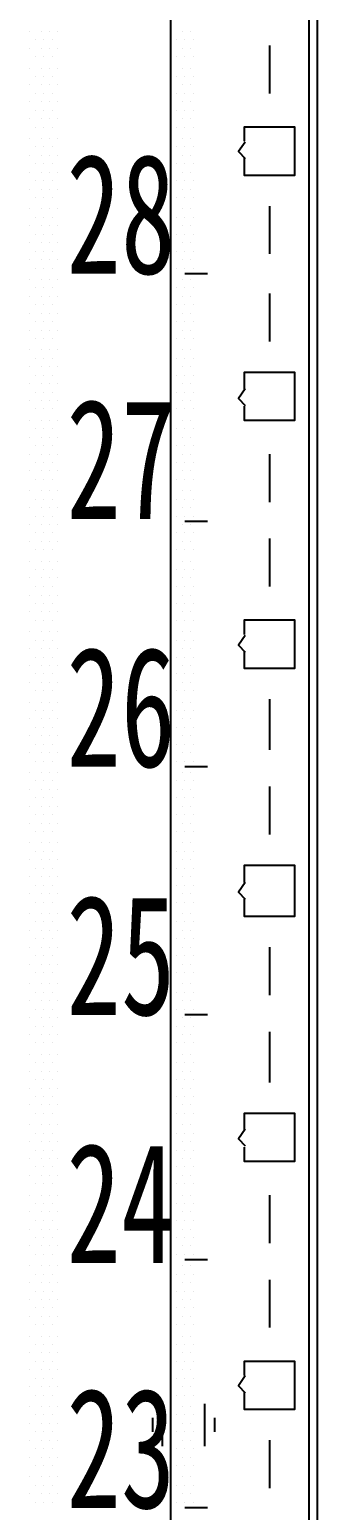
# Model space of a CAD drawing. Header units: metres. Extents: x 17 to 1264, y 17 to 859.
# Drawn here: x 380.9 to 395.6, y 374.1 to 449.8 of the extents above; entities that cross this region are included whole.
import ezdxf

# ---------------------------------------------------------------- set-up
doc = ezdxf.new("R2010")
doc.units = ezdxf.units.M
for name, color, linetype in [('LINES', 7, 'Continuous'), ('POLYLINES', 4, 'Continuous'), ('TEXTS', 3, 'Continuous')]:
    doc.layers.add(name, color=color, linetype=linetype)

msp = doc.modelspace()

# ---------------------------------------------------------------- linework, layer by layer
at = {"layer": 'LINES'}
for p, q in [((395.56, 96.77), (395.56, 692.06)), ((380.87, 449.71), (380.87, 449.71)), ((381.45, 449.71), (381.45, 449.71)), ((381.88, 449.71), (381.88, 449.71)), ((382.31, 449.71), (382.31, 449.71)), ((388.07, 449.71), (388.07, 449.71)), ((388.65, 449.71), (388.65, 449.71)), ((389.08, 449.71), (389.08, 449.71)), ((380.87, 448.85), (380.87, 448.85)), ((381.16, 449.28), (381.16, 449.28)), ((381.45, 448.85), (381.45, 448.85)), ((381.59, 449.28), (381.59, 449.28)), ((381.88, 448.85), (381.88, 448.85)), ((382.03, 449.28), (382.03, 449.28)), ((382.31, 448.85), (382.31, 448.85)), ((388.07, 448.85), (388.07, 448.85)), ((388.36, 449.28), (388.36, 449.28)), ((388.65, 448.85), (388.65, 448.85)), ((388.79, 449.28), (388.79, 449.28)), ((389.08, 448.85), (389.08, 448.85)), ((389.23, 449.28), (389.23, 449.28)), ((393.11, 448.99), (393.11, 446.54)), ((381.16, 448.42), (381.16, 448.42)), ((381.59, 448.42), (381.59, 448.42)), ((382.03, 448.42), (382.03, 448.42)), ((388.36, 448.42), (388.36, 448.42)), ((388.79, 448.42), (388.79, 448.42)), ((389.23, 448.42), (389.23, 448.42)), ((380.87, 447.84), (380.87, 447.84)), ((381.16, 447.41), (381.16, 447.41)), ((381.45, 447.84), (381.45, 447.84)), ((381.59, 447.41), (381.59, 447.41)), ((381.88, 447.84), (381.88, 447.84)), ((382.03, 447.41), (382.03, 447.41)), ((382.31, 447.84), (382.31, 447.84)), ((388.07, 447.84), (388.07, 447.84)), ((388.36, 447.41), (388.36, 447.41)), ((388.65, 447.84), (388.65, 447.84)), ((388.79, 447.41), (388.79, 447.41)), ((389.08, 447.84), (389.08, 447.84)), ((389.23, 447.41), (389.23, 447.41)), ((380.87, 446.98), (380.87, 446.98)), ((381.16, 446.54), (381.16, 446.54)), ((381.45, 446.98), (381.45, 446.98)), ((381.59, 446.54), (381.59, 446.54)), ((381.88, 446.98), (381.88, 446.98)), ((382.03, 446.54), (382.03, 446.54)), ((382.31, 446.98), (382.31, 446.98)), ((388.07, 446.98), (388.07, 446.98)), ((388.36, 446.54), (388.36, 446.54)), ((388.65, 446.98), (388.65, 446.98)), ((388.79, 446.54), (388.79, 446.54)), ((389.08, 446.98), (389.08, 446.98)), ((389.23, 446.54), (389.23, 446.54)), ((380.87, 446.11), (380.87, 446.11)), ((381.45, 446.11), (381.45, 446.11)), ((381.88, 446.11), (381.88, 446.11)), ((382.31, 446.11), (382.31, 446.11)), ((388.07, 446.11), (388.07, 446.11)), ((388.65, 446.11), (388.65, 446.11)), ((389.08, 446.11), (389.08, 446.11)), ((380.87, 445.25), (380.87, 445.25)), ((381.16, 445.68), (381.16, 445.68)), ((381.45, 445.25), (381.45, 445.25)), ((381.59, 445.68), (381.59, 445.68)), ((381.88, 445.25), (381.88, 445.25)), ((382.03, 445.68), (382.03, 445.68)), ((382.31, 445.25), (382.31, 445.25)), ((388.07, 445.25), (388.07, 445.25)), ((388.36, 445.68), (388.36, 445.68)), ((388.65, 445.25), (388.65, 445.25)), ((388.79, 445.68), (388.79, 445.68)), ((389.08, 445.25), (389.08, 445.25)), ((389.23, 445.68), (389.23, 445.68)), ((380.87, 444.24), (380.87, 444.24)), ((381.16, 444.82), (381.16, 444.82)), ((381.45, 444.24), (381.45, 444.24)), ((381.59, 444.82), (381.59, 444.82)), ((381.88, 444.24), (381.88, 444.24)), ((382.03, 444.82), (382.03, 444.82)), ((382.31, 444.24), (382.31, 444.24)), ((388.07, 444.24), (388.07, 444.24)), ((388.36, 444.82), (388.36, 444.82)), ((388.65, 444.24), (388.65, 444.24)), ((388.79, 444.82), (388.79, 444.82)), ((389.08, 444.24), (389.08, 444.24)), ((389.23, 444.82), (389.23, 444.82)), ((381.16, 443.81), (381.16, 443.81)), ((381.59, 443.81), (381.59, 443.81)), ((382.03, 443.81), (382.03, 443.81)), ((388.36, 443.81), (388.36, 443.81)), ((388.79, 443.81), (388.79, 443.81)), ((389.23, 443.81), (389.23, 443.81)), ((380.87, 443.38), (380.87, 443.38)), ((381.16, 442.94), (381.16, 442.94)), ((381.45, 443.38), (381.45, 443.38)), ((381.59, 442.94), (381.59, 442.94)), ((381.88, 443.38), (381.88, 443.38)), ((382.03, 442.94), (382.03, 442.94)), ((382.31, 443.38), (382.31, 443.38)), ((388.07, 443.38), (388.07, 443.38)), ((388.36, 442.94), (388.36, 442.94)), ((388.65, 443.38), (388.65, 443.38)), ((388.79, 442.94), (388.79, 442.94)), ((389.08, 443.38), (389.08, 443.38)), ((389.23, 442.94), (389.23, 442.94)), ((380.87, 442.51), (380.87, 442.51)), ((381.16, 442.08), (381.16, 442.08)), ((381.45, 442.51), (381.45, 442.51)), ((381.59, 442.08), (381.59, 442.08)), ((381.88, 442.51), (381.88, 442.51)), ((382.03, 442.08), (382.03, 442.08)), ((382.31, 442.51), (382.31, 442.51)), ((388.07, 442.51), (388.07, 442.51)), ((388.36, 442.08), (388.36, 442.08)), ((388.65, 442.51), (388.65, 442.51)), ((388.79, 442.08), (388.79, 442.08)), ((389.08, 442.51), (389.08, 442.51)), ((389.23, 442.08), (389.23, 442.08)), ((380.87, 441.65), (380.87, 441.65)), ((381.16, 441.22), (381.16, 441.22)), ((381.45, 441.65), (381.45, 441.65)), ((381.59, 441.22), (381.59, 441.22)), ((381.88, 441.65), (381.88, 441.65)), ((382.03, 441.22), (382.03, 441.22)), ((382.31, 441.65), (382.31, 441.65)), ((388.07, 441.65), (388.07, 441.65)), ((388.36, 441.22), (388.36, 441.22)), ((388.65, 441.65), (388.65, 441.65)), ((388.79, 441.22), (388.79, 441.22)), ((389.08, 441.65), (389.08, 441.65)), ((389.23, 441.22), (389.23, 441.22)), ((380.87, 440.64), (380.87, 440.64)), ((381.45, 440.64), (381.45, 440.64)), ((381.88, 440.64), (381.88, 440.64)), ((382.31, 440.64), (382.31, 440.64)), ((388.07, 440.64), (388.07, 440.64)), ((388.65, 440.64), (388.65, 440.64)), ((389.08, 440.64), (389.08, 440.64)), ((393.11, 440.78), (393.11, 438.34)), ((380.87, 439.78), (380.87, 439.78)), ((381.16, 440.21), (381.16, 440.21)), ((381.45, 439.78), (381.45, 439.78)), ((381.59, 440.21), (381.59, 440.21)), ((381.88, 439.78), (381.88, 439.78)), ((382.03, 440.21), (382.03, 440.21)), ((382.31, 439.78), (382.31, 439.78)), ((388.07, 439.78), (388.07, 439.78)), ((388.36, 440.21), (388.36, 440.21)), ((388.65, 439.78), (388.65, 439.78)), ((388.79, 440.21), (388.79, 440.21)), ((389.08, 439.78), (389.08, 439.78)), ((389.23, 440.21), (389.23, 440.21)), ((381.16, 439.34), (381.16, 439.34)), ((381.59, 439.34), (381.59, 439.34)), ((382.03, 439.34), (382.03, 439.34)), ((388.36, 439.34), (388.36, 439.34)), ((388.79, 439.34), (388.79, 439.34)), ((389.23, 439.34), (389.23, 439.34)), ((380.87, 438.91), (380.87, 438.91)), ((381.16, 438.48), (381.16, 438.48)), ((381.45, 438.91), (381.45, 438.91)), ((381.59, 438.48), (381.59, 438.48)), ((381.88, 438.91), (381.88, 438.91)), ((382.03, 438.48), (382.03, 438.48)), ((382.31, 438.91), (382.31, 438.91)), ((388.07, 438.91), (388.07, 438.91)), ((388.36, 438.48), (388.36, 438.48)), ((388.65, 438.91), (388.65, 438.91)), ((388.79, 438.48), (388.79, 438.48)), ((389.08, 438.91), (389.08, 438.91)), ((389.23, 438.48), (389.23, 438.48)), ((380.87, 438.05), (380.87, 438.05)), ((381.16, 437.62), (381.16, 437.62)), ((381.45, 438.05), (381.45, 438.05)), ((381.59, 437.62), (381.59, 437.62)), ((381.88, 438.05), (381.88, 438.05)), ((382.03, 437.62), (382.03, 437.62)), ((382.31, 438.05), (382.31, 438.05)), ((388.07, 438.05), (388.07, 438.05)), ((388.36, 437.62), (388.36, 437.62)), ((388.65, 438.05), (388.65, 438.05)), ((388.79, 437.62), (388.79, 437.62)), ((389.08, 438.05), (389.08, 438.05)), ((389.23, 437.62), (389.23, 437.62)), ((380.87, 437.04), (380.87, 437.04)), ((381.45, 437.04), (381.45, 437.04)), ((381.88, 437.04), (381.88, 437.04)), ((382.31, 437.04), (382.31, 437.04)), ((388.07, 437.04), (388.07, 437.04)), ((388.65, 437.04), (388.65, 437.04)), ((389.95, 437.33), (388.79, 437.33)), ((389.08, 437.04), (389.08, 437.04)), ((380.87, 436.18), (380.87, 436.18)), ((381.16, 436.61), (381.16, 436.61)), ((381.45, 436.18), (381.45, 436.18)), ((381.59, 436.61), (381.59, 436.61)), ((381.88, 436.18), (381.88, 436.18)), ((382.03, 436.61), (382.03, 436.61)), ((382.31, 436.18), (382.31, 436.18)), ((388.07, 436.18), (388.07, 436.18)), ((388.36, 436.61), (388.36, 436.61)), ((388.65, 436.18), (388.65, 436.18)), ((388.79, 436.61), (388.79, 436.61)), ((389.08, 436.18), (389.08, 436.18)), ((389.23, 436.61), (389.23, 436.61)), ((393.11, 436.32), (393.11, 433.87)), ((380.87, 435.31), (380.87, 435.31)), ((381.16, 435.74), (381.16, 435.74)), ((381.45, 435.31), (381.45, 435.31)), ((381.59, 435.74), (381.59, 435.74)), ((381.88, 435.31), (381.88, 435.31)), ((382.03, 435.74), (382.03, 435.74)), ((382.31, 435.31), (382.31, 435.31)), ((388.07, 435.31), (388.07, 435.31)), ((388.36, 435.74), (388.36, 435.74)), ((388.65, 435.31), (388.65, 435.31)), ((388.79, 435.74), (388.79, 435.74)), ((389.08, 435.31), (389.08, 435.31)), ((389.23, 435.74), (389.23, 435.74)), ((380.87, 434.45), (380.87, 434.45)), ((381.16, 434.88), (381.16, 434.88)), ((381.45, 434.45), (381.45, 434.45)), ((381.59, 434.88), (381.59, 434.88)), ((381.88, 434.45), (381.88, 434.45)), ((382.03, 434.88), (382.03, 434.88)), ((382.31, 434.45), (382.31, 434.45)), ((388.07, 434.45), (388.07, 434.45)), ((388.36, 434.88), (388.36, 434.88)), ((388.65, 434.45), (388.65, 434.45)), ((388.79, 434.88), (388.79, 434.88)), ((389.08, 434.45), (389.08, 434.45)), ((389.23, 434.88), (389.23, 434.88)), ((381.16, 434.02), (381.16, 434.02)), ((381.59, 434.02), (381.59, 434.02)), ((382.03, 434.02), (382.03, 434.02)), ((388.36, 434.02), (388.36, 434.02)), ((388.79, 434.02), (388.79, 434.02)), ((389.23, 434.02), (389.23, 434.02)), ((380.87, 433.44), (380.87, 433.44)), ((381.16, 433.01), (381.16, 433.01)), ((381.45, 433.44), (381.45, 433.44)), ((381.59, 433.01), (381.59, 433.01)), ((381.88, 433.44), (381.88, 433.44)), ((382.03, 433.01), (382.03, 433.01)), ((382.31, 433.44), (382.31, 433.44)), ((388.07, 433.44), (388.07, 433.44)), ((388.36, 433.01), (388.36, 433.01)), ((388.65, 433.44), (388.65, 433.44)), ((388.79, 433.01), (388.79, 433.01)), ((389.08, 433.44), (389.08, 433.44)), ((389.23, 433.01), (389.23, 433.01)), ((380.87, 432.58), (380.87, 432.58)), ((381.16, 432.14), (381.16, 432.14)), ((381.45, 432.58), (381.45, 432.58)), ((381.59, 432.14), (381.59, 432.14)), ((381.88, 432.58), (381.88, 432.58)), ((382.03, 432.14), (382.03, 432.14)), ((382.31, 432.58), (382.31, 432.58)), ((388.07, 432.58), (388.07, 432.58)), ((388.36, 432.14), (388.36, 432.14)), ((388.65, 432.58), (388.65, 432.58)), ((388.79, 432.14), (388.79, 432.14)), ((389.08, 432.58), (389.08, 432.58)), ((389.23, 432.14), (389.23, 432.14)), ((380.87, 431.71), (380.87, 431.71)), ((381.45, 431.71), (381.45, 431.71)), ((381.88, 431.71), (381.88, 431.71)), ((382.31, 431.71), (382.31, 431.71)), ((388.07, 431.71), (388.07, 431.71)), ((388.65, 431.71), (388.65, 431.71)), ((389.08, 431.71), (389.08, 431.71)), ((380.87, 430.85), (380.87, 430.85)), ((381.16, 431.28), (381.16, 431.28)), ((381.45, 430.85), (381.45, 430.85)), ((381.59, 431.28), (381.59, 431.28)), ((381.88, 430.85), (381.88, 430.85)), ((382.03, 431.28), (382.03, 431.28)), ((382.31, 430.85), (382.31, 430.85)), ((388.07, 430.85), (388.07, 430.85)), ((388.36, 431.28), (388.36, 431.28)), ((388.65, 430.85), (388.65, 430.85)), ((388.79, 431.28), (388.79, 431.28)), ((389.08, 430.85), (389.08, 430.85)), ((389.23, 431.28), (389.23, 431.28)), ((380.87, 429.84), (380.87, 429.84)), ((381.16, 430.42), (381.16, 430.42)), ((381.45, 429.84), (381.45, 429.84)), ((381.59, 430.42), (381.59, 430.42)), ((381.88, 429.84), (381.88, 429.84)), ((382.03, 430.42), (382.03, 430.42)), ((382.31, 429.84), (382.31, 429.84)), ((388.07, 429.84), (388.07, 429.84)), ((388.36, 430.42), (388.36, 430.42)), ((388.65, 429.84), (388.65, 429.84)), ((388.79, 430.42), (388.79, 430.42)), ((389.08, 429.84), (389.08, 429.84)), ((389.23, 430.42), (389.23, 430.42)), ((381.16, 429.41), (381.16, 429.41)), ((381.59, 429.41), (381.59, 429.41)), ((382.03, 429.41), (382.03, 429.41)), ((388.36, 429.41), (388.36, 429.41)), ((388.79, 429.41), (388.79, 429.41)), ((389.23, 429.41), (389.23, 429.41)), ((380.87, 428.98), (380.87, 428.98)), ((381.16, 428.54), (381.16, 428.54)), ((381.45, 428.98), (381.45, 428.98)), ((381.59, 428.54), (381.59, 428.54)), ((381.88, 428.98), (381.88, 428.98)), ((382.03, 428.54), (382.03, 428.54)), ((382.31, 428.98), (382.31, 428.98)), ((388.07, 428.98), (388.07, 428.98)), ((388.36, 428.54), (388.36, 428.54)), ((388.65, 428.98), (388.65, 428.98)), ((388.79, 428.54), (388.79, 428.54)), ((389.08, 428.98), (389.08, 428.98)), ((389.23, 428.54), (389.23, 428.54)), ((380.87, 428.11), (380.87, 428.11)), ((381.16, 427.68), (381.16, 427.68)), ((381.45, 428.11), (381.45, 428.11)), ((381.59, 427.68), (381.59, 427.68)), ((381.88, 428.11), (381.88, 428.11)), ((382.03, 427.68), (382.03, 427.68)), ((382.31, 428.11), (382.31, 428.11)), ((388.07, 428.11), (388.07, 428.11)), ((388.36, 427.68), (388.36, 427.68)), ((388.65, 428.11), (388.65, 428.11)), ((388.79, 427.68), (388.79, 427.68)), ((389.08, 428.11), (389.08, 428.11)), ((389.23, 427.68), (389.23, 427.68)), ((393.11, 428.11), (393.11, 425.66)), ((380.87, 427.25), (380.87, 427.25)), ((381.16, 426.82), (381.16, 426.82)), ((381.45, 427.25), (381.45, 427.25)), ((381.59, 426.82), (381.59, 426.82)), ((381.88, 427.25), (381.88, 427.25)), ((382.03, 426.82), (382.03, 426.82)), ((382.31, 427.25), (382.31, 427.25)), ((388.07, 427.25), (388.07, 427.25)), ((388.36, 426.82), (388.36, 426.82)), ((388.65, 427.25), (388.65, 427.25)), ((388.79, 426.82), (388.79, 426.82)), ((389.08, 427.25), (389.08, 427.25)), ((389.23, 426.82), (389.23, 426.82)), ((380.87, 426.24), (380.87, 426.24)), ((381.45, 426.24), (381.45, 426.24)), ((381.88, 426.24), (381.88, 426.24)), ((382.31, 426.24), (382.31, 426.24)), ((388.07, 426.24), (388.07, 426.24)), ((388.65, 426.24), (388.65, 426.24)), ((389.08, 426.24), (389.08, 426.24)), ((380.87, 425.38), (380.87, 425.38)), ((381.16, 425.81), (381.16, 425.81)), ((381.45, 425.38), (381.45, 425.38)), ((381.59, 425.81), (381.59, 425.81)), ((381.88, 425.38), (381.88, 425.38)), ((382.03, 425.81), (382.03, 425.81)), ((382.31, 425.38), (382.31, 425.38)), ((388.07, 425.38), (388.07, 425.38)), ((388.36, 425.81), (388.36, 425.81)), ((388.65, 425.38), (388.65, 425.38)), ((388.79, 425.81), (388.79, 425.81)), ((389.08, 425.38), (389.08, 425.38)), ((389.23, 425.81), (389.23, 425.81)), ((381.16, 424.94), (381.16, 424.94)), ((381.59, 424.94), (381.59, 424.94)), ((382.03, 424.94), (382.03, 424.94)), ((388.36, 424.94), (388.36, 424.94)), ((388.79, 424.94), (388.79, 424.94)), ((389.95, 424.66), (388.79, 424.66)), ((389.23, 424.94), (389.23, 424.94)), ((380.87, 424.51), (380.87, 424.51)), ((381.16, 424.08), (381.16, 424.08)), ((381.45, 424.51), (381.45, 424.51)), ((381.59, 424.08), (381.59, 424.08)), ((381.88, 424.51), (381.88, 424.51)), ((382.03, 424.08), (382.03, 424.08)), ((382.31, 424.51), (382.31, 424.51)), ((388.07, 424.51), (388.07, 424.51)), ((388.36, 424.08), (388.36, 424.08)), ((388.65, 424.51), (388.65, 424.51)), ((388.79, 424.08), (388.79, 424.08)), ((389.08, 424.51), (389.08, 424.51)), ((389.23, 424.08), (389.23, 424.08)), ((393.11, 423.79), (393.11, 421.34)), ((380.87, 423.65), (380.87, 423.65)), ((381.16, 423.22), (381.16, 423.22)), ((381.45, 423.65), (381.45, 423.65)), ((381.59, 423.22), (381.59, 423.22)), ((381.88, 423.65), (381.88, 423.65)), ((382.03, 423.22), (382.03, 423.22)), ((382.31, 423.65), (382.31, 423.65)), ((388.07, 423.65), (388.07, 423.65)), ((388.36, 423.22), (388.36, 423.22)), ((388.65, 423.65), (388.65, 423.65)), ((388.79, 423.22), (388.79, 423.22)), ((389.08, 423.65), (389.08, 423.65)), ((389.23, 423.22), (389.23, 423.22)), ((380.87, 422.64), (380.87, 422.64)), ((381.45, 422.64), (381.45, 422.64)), ((381.88, 422.64), (381.88, 422.64)), ((382.31, 422.64), (382.31, 422.64)), ((388.07, 422.64), (388.07, 422.64)), ((388.65, 422.64), (388.65, 422.64)), ((389.08, 422.64), (389.08, 422.64)), ((380.87, 421.78), (380.87, 421.78)), ((381.16, 422.21), (381.16, 422.21)), ((381.45, 421.78), (381.45, 421.78)), ((381.59, 422.21), (381.59, 422.21)), ((381.88, 421.78), (381.88, 421.78)), ((382.03, 422.21), (382.03, 422.21)), ((382.31, 421.78), (382.31, 421.78)), ((388.07, 421.78), (388.07, 421.78)), ((388.36, 422.21), (388.36, 422.21)), ((388.65, 421.78), (388.65, 421.78)), ((388.79, 422.21), (388.79, 422.21)), ((389.08, 421.78), (389.08, 421.78)), ((389.23, 422.21), (389.23, 422.21)), ((380.87, 420.91), (380.87, 420.91)), ((381.16, 421.34), (381.16, 421.34)), ((381.45, 420.91), (381.45, 420.91)), ((381.59, 421.34), (381.59, 421.34)), ((381.88, 420.91), (381.88, 420.91)), ((382.03, 421.34), (382.03, 421.34)), ((382.31, 420.91), (382.31, 420.91)), ((388.07, 420.91), (388.07, 420.91)), ((388.36, 421.34), (388.36, 421.34)), ((388.65, 420.91), (388.65, 420.91)), ((388.79, 421.34), (388.79, 421.34)), ((389.08, 420.91), (389.08, 420.91)), ((389.23, 421.34), (389.23, 421.34)), ((380.87, 420.05), (380.87, 420.05)), ((381.16, 420.48), (381.16, 420.48)), ((381.45, 420.05), (381.45, 420.05)), ((381.59, 420.48), (381.59, 420.48)), ((381.88, 420.05), (381.88, 420.05)), ((382.03, 420.48), (382.03, 420.48)), ((382.31, 420.05), (382.31, 420.05)), ((388.07, 420.05), (388.07, 420.05)), ((388.36, 420.48), (388.36, 420.48)), ((388.65, 420.05), (388.65, 420.05)), ((388.79, 420.48), (388.79, 420.48)), ((389.08, 420.05), (389.08, 420.05)), ((389.23, 420.48), (389.23, 420.48)), ((381.16, 419.62), (381.16, 419.62)), ((381.59, 419.62), (381.59, 419.62)), ((382.03, 419.62), (382.03, 419.62)), ((388.36, 419.62), (388.36, 419.62)), ((388.79, 419.62), (388.79, 419.62)), ((389.23, 419.62), (389.23, 419.62)), ((380.87, 419.04), (380.87, 419.04)), ((381.16, 418.61), (381.16, 418.61)), ((381.45, 419.04), (381.45, 419.04)), ((381.59, 418.61), (381.59, 418.61)), ((381.88, 419.04), (381.88, 419.04)), ((382.03, 418.61), (382.03, 418.61)), ((382.31, 419.04), (382.31, 419.04)), ((388.07, 419.04), (388.07, 419.04)), ((388.36, 418.61), (388.36, 418.61)), ((388.65, 419.04), (388.65, 419.04)), ((388.79, 418.61), (388.79, 418.61)), ((389.08, 419.04), (389.08, 419.04)), ((389.23, 418.61), (389.23, 418.61)), ((380.87, 418.18), (380.87, 418.18)), ((381.16, 417.74), (381.16, 417.74)), ((381.45, 418.18), (381.45, 418.18)), ((381.59, 417.74), (381.59, 417.74)), ((381.88, 418.18), (381.88, 418.18)), ((382.03, 417.74), (382.03, 417.74)), ((382.31, 418.18), (382.31, 418.18)), ((388.07, 418.18), (388.07, 418.18)), ((388.36, 417.74), (388.36, 417.74)), ((388.65, 418.18), (388.65, 418.18)), ((388.79, 417.74), (388.79, 417.74)), ((389.08, 418.18), (389.08, 418.18)), ((389.23, 417.74), (389.23, 417.74)), ((380.87, 417.31), (380.87, 417.31)), ((381.45, 417.31), (381.45, 417.31)), ((381.88, 417.31), (381.88, 417.31)), ((382.31, 417.31), (382.31, 417.31)), ((388.07, 417.31), (388.07, 417.31)), ((388.65, 417.31), (388.65, 417.31)), ((389.08, 417.31), (389.08, 417.31)), ((380.87, 416.45), (380.87, 416.45)), ((381.16, 416.88), (381.16, 416.88)), ((381.45, 416.45), (381.45, 416.45)), ((381.59, 416.88), (381.59, 416.88)), ((381.88, 416.45), (381.88, 416.45)), ((382.03, 416.88), (382.03, 416.88)), ((382.31, 416.45), (382.31, 416.45)), ((388.07, 416.45), (388.07, 416.45)), ((388.36, 416.88), (388.36, 416.88)), ((388.65, 416.45), (388.65, 416.45)), ((388.79, 416.88), (388.79, 416.88)), ((389.08, 416.45), (389.08, 416.45)), ((389.23, 416.88), (389.23, 416.88)), ((381.16, 416.02), (381.16, 416.02)), ((381.59, 416.02), (381.59, 416.02)), ((382.03, 416.02), (382.03, 416.02)), ((388.36, 416.02), (388.36, 416.02)), ((388.79, 416.02), (388.79, 416.02)), ((389.23, 416.02), (389.23, 416.02)), ((393.11, 415.58), (393.11, 412.99)), ((380.87, 415.44), (380.87, 415.44)), ((381.16, 415.01), (381.16, 415.01)), ((381.45, 415.44), (381.45, 415.44)), ((381.59, 415.01), (381.59, 415.01)), ((381.88, 415.44), (381.88, 415.44)), ((382.03, 415.01), (382.03, 415.01)), ((382.31, 415.44), (382.31, 415.44)), ((388.07, 415.44), (388.07, 415.44)), ((388.36, 415.01), (388.36, 415.01)), ((388.65, 415.44), (388.65, 415.44)), ((388.79, 415.01), (388.79, 415.01)), ((389.08, 415.44), (389.08, 415.44)), ((389.23, 415.01), (389.23, 415.01)), ((380.87, 414.58), (380.87, 414.58)), ((381.16, 414.14), (381.16, 414.14)), ((381.45, 414.58), (381.45, 414.58)), ((381.59, 414.14), (381.59, 414.14)), ((381.88, 414.58), (381.88, 414.58)), ((382.03, 414.14), (382.03, 414.14)), ((382.31, 414.58), (382.31, 414.58)), ((388.07, 414.58), (388.07, 414.58)), ((388.36, 414.14), (388.36, 414.14)), ((388.65, 414.58), (388.65, 414.58)), ((388.79, 414.14), (388.79, 414.14)), ((389.08, 414.58), (389.08, 414.58)), ((389.23, 414.14), (389.23, 414.14)), ((380.87, 413.71), (380.87, 413.71)), ((381.16, 413.28), (381.16, 413.28)), ((381.45, 413.71), (381.45, 413.71)), ((381.59, 413.28), (381.59, 413.28)), ((381.88, 413.71), (381.88, 413.71)), ((382.03, 413.28), (382.03, 413.28)), ((382.31, 413.71), (382.31, 413.71)), ((388.07, 413.71), (388.07, 413.71)), ((388.36, 413.28), (388.36, 413.28)), ((388.65, 413.71), (388.65, 413.71)), ((388.79, 413.28), (388.79, 413.28)), ((389.08, 413.71), (389.08, 413.71)), ((389.23, 413.28), (389.23, 413.28)), ((380.87, 412.85), (380.87, 412.85)), ((381.45, 412.85), (381.45, 412.85)), ((381.88, 412.85), (381.88, 412.85)), ((382.31, 412.85), (382.31, 412.85)), ((388.07, 412.85), (388.07, 412.85)), ((388.65, 412.85), (388.65, 412.85)), ((389.08, 412.85), (389.08, 412.85)), ((380.87, 411.84), (380.87, 411.84)), ((381.16, 412.42), (381.16, 412.42)), ((381.45, 411.84), (381.45, 411.84)), ((381.59, 412.42), (381.59, 412.42)), ((381.88, 411.84), (381.88, 411.84)), ((382.03, 412.42), (382.03, 412.42)), ((382.31, 411.84), (382.31, 411.84)), ((388.07, 411.84), (388.07, 411.84)), ((388.36, 412.42), (388.36, 412.42)), ((388.65, 411.84), (388.65, 411.84)), ((388.79, 412.42), (388.79, 412.42)), ((389.95, 412.13), (388.79, 412.13)), ((389.08, 411.84), (389.08, 411.84)), ((389.23, 412.42), (389.23, 412.42)), ((380.87, 410.98), (380.87, 410.98)), ((381.16, 411.41), (381.16, 411.41)), ((381.45, 410.98), (381.45, 410.98)), ((381.59, 411.41), (381.59, 411.41)), ((381.88, 410.98), (381.88, 410.98)), ((382.03, 411.41), (382.03, 411.41)), ((382.31, 410.98), (382.31, 410.98)), ((388.07, 410.98), (388.07, 410.98)), ((388.36, 411.41), (388.36, 411.41)), ((388.65, 410.98), (388.65, 410.98)), ((388.79, 411.41), (388.79, 411.41)), ((389.08, 410.98), (389.08, 410.98)), ((389.23, 411.41), (389.23, 411.41)), ((393.11, 411.12), (393.11, 408.67)), ((381.16, 410.54), (381.16, 410.54)), ((381.59, 410.54), (381.59, 410.54)), ((382.03, 410.54), (382.03, 410.54)), ((388.36, 410.54), (388.36, 410.54)), ((388.79, 410.54), (388.79, 410.54)), ((389.23, 410.54), (389.23, 410.54)), ((380.87, 410.11), (380.87, 410.11)), ((381.16, 409.68), (381.16, 409.68)), ((381.45, 410.11), (381.45, 410.11)), ((381.59, 409.68), (381.59, 409.68)), ((381.88, 410.11), (381.88, 410.11)), ((382.03, 409.68), (382.03, 409.68)), ((382.31, 410.11), (382.31, 410.11)), ((388.07, 410.11), (388.07, 410.11)), ((388.36, 409.68), (388.36, 409.68)), ((388.65, 410.11), (388.65, 410.11)), ((388.79, 409.68), (388.79, 409.68)), ((389.08, 410.11), (389.08, 410.11)), ((389.23, 409.68), (389.23, 409.68)), ((380.87, 409.25), (380.87, 409.25)), ((381.16, 408.82), (381.16, 408.82)), ((381.45, 409.25), (381.45, 409.25)), ((381.59, 408.82), (381.59, 408.82)), ((381.88, 409.25), (381.88, 409.25)), ((382.03, 408.82), (382.03, 408.82)), ((382.31, 409.25), (382.31, 409.25)), ((388.07, 409.25), (388.07, 409.25)), ((388.36, 408.82), (388.36, 408.82)), ((388.65, 409.25), (388.65, 409.25)), ((388.79, 408.82), (388.79, 408.82)), ((389.08, 409.25), (389.08, 409.25)), ((389.23, 408.82), (389.23, 408.82)), ((380.87, 408.24), (380.87, 408.24)), ((381.45, 408.24), (381.45, 408.24)), ((381.88, 408.24), (381.88, 408.24)), ((382.31, 408.24), (382.31, 408.24)), ((388.07, 408.24), (388.07, 408.24)), ((388.65, 408.24), (388.65, 408.24)), ((389.08, 408.24), (389.08, 408.24)), ((380.87, 407.38), (380.87, 407.38)), ((381.16, 407.81), (381.16, 407.81)), ((381.45, 407.38), (381.45, 407.38)), ((381.59, 407.81), (381.59, 407.81)), ((381.88, 407.38), (381.88, 407.38)), ((382.03, 407.81), (382.03, 407.81)), ((382.31, 407.38), (382.31, 407.38)), ((388.07, 407.38), (388.07, 407.38)), ((388.36, 407.81), (388.36, 407.81)), ((388.65, 407.38), (388.65, 407.38)), ((388.79, 407.81), (388.79, 407.81)), ((389.08, 407.38), (389.08, 407.38)), ((389.23, 407.81), (389.23, 407.81)), ((380.87, 406.51), (380.87, 406.51)), ((381.16, 406.94), (381.16, 406.94)), ((381.45, 406.51), (381.45, 406.51)), ((381.59, 406.94), (381.59, 406.94)), ((381.88, 406.51), (381.88, 406.51)), ((382.03, 406.94), (382.03, 406.94)), ((382.31, 406.51), (382.31, 406.51)), ((388.07, 406.51), (388.07, 406.51)), ((388.36, 406.94), (388.36, 406.94)), ((388.65, 406.51), (388.65, 406.51)), ((388.79, 406.94), (388.79, 406.94)), ((389.08, 406.51), (389.08, 406.51)), ((389.23, 406.94), (389.23, 406.94)), ((380.87, 405.65), (380.87, 405.65)), ((381.16, 406.08), (381.16, 406.08)), ((381.45, 405.65), (381.45, 405.65)), ((381.59, 406.08), (381.59, 406.08)), ((381.88, 405.65), (381.88, 405.65)), ((382.03, 406.08), (382.03, 406.08)), ((382.31, 405.65), (382.31, 405.65)), ((388.07, 405.65), (388.07, 405.65)), ((388.36, 406.08), (388.36, 406.08)), ((388.65, 405.65), (388.65, 405.65)), ((388.79, 406.08), (388.79, 406.08)), ((389.08, 405.65), (389.08, 405.65)), ((389.23, 406.08), (389.23, 406.08)), ((381.16, 405.22), (381.16, 405.22)), ((381.59, 405.22), (381.59, 405.22)), ((382.03, 405.22), (382.03, 405.22)), ((388.36, 405.22), (388.36, 405.22)), ((388.79, 405.22), (388.79, 405.22)), ((389.23, 405.22), (389.23, 405.22)), ((380.87, 404.64), (380.87, 404.64)), ((381.16, 404.21), (381.16, 404.21)), ((381.45, 404.64), (381.45, 404.64)), ((381.59, 404.21), (381.59, 404.21)), ((381.88, 404.64), (381.88, 404.64)), ((382.03, 404.21), (382.03, 404.21)), ((382.31, 404.64), (382.31, 404.64)), ((388.07, 404.64), (388.07, 404.64)), ((388.36, 404.21), (388.36, 404.21)), ((388.65, 404.64), (388.65, 404.64)), ((388.79, 404.21), (388.79, 404.21)), ((389.08, 404.64), (389.08, 404.64)), ((389.23, 404.21), (389.23, 404.21)), ((380.87, 403.78), (380.87, 403.78)), ((381.45, 403.78), (381.45, 403.78)), ((381.88, 403.78), (381.88, 403.78)), ((382.31, 403.78), (382.31, 403.78)), ((388.07, 403.78), (388.07, 403.78)), ((388.65, 403.78), (388.65, 403.78)), ((389.08, 403.78), (389.08, 403.78)), ((380.87, 402.91), (380.87, 402.91)), ((381.16, 403.34), (381.16, 403.34)), ((381.45, 402.91), (381.45, 402.91)), ((381.59, 403.34), (381.59, 403.34)), ((381.88, 402.91), (381.88, 402.91)), ((382.03, 403.34), (382.03, 403.34)), ((382.31, 402.91), (382.31, 402.91)), ((388.07, 402.91), (388.07, 402.91)), ((388.36, 403.34), (388.36, 403.34)), ((388.65, 402.91), (388.65, 402.91)), ((388.79, 403.34), (388.79, 403.34)), ((389.08, 402.91), (389.08, 402.91)), ((389.23, 403.34), (389.23, 403.34)), ((393.11, 402.91), (393.11, 400.46)), ((380.87, 402.05), (380.87, 402.05)), ((381.16, 402.48), (381.16, 402.48)), ((381.45, 402.05), (381.45, 402.05)), ((381.59, 402.48), (381.59, 402.48)), ((381.88, 402.05), (381.88, 402.05)), ((382.03, 402.48), (382.03, 402.48)), ((382.31, 402.05), (382.31, 402.05)), ((388.07, 402.05), (388.07, 402.05)), ((388.36, 402.48), (388.36, 402.48)), ((388.65, 402.05), (388.65, 402.05)), ((388.79, 402.48), (388.79, 402.48)), ((389.08, 402.05), (389.08, 402.05)), ((389.23, 402.48), (389.23, 402.48)), ((381.16, 401.62), (381.16, 401.62)), ((381.59, 401.62), (381.59, 401.62)), ((382.03, 401.62), (382.03, 401.62)), ((388.36, 401.62), (388.36, 401.62)), ((388.79, 401.62), (388.79, 401.62)), ((389.23, 401.62), (389.23, 401.62)), ((380.87, 401.04), (380.87, 401.04)), ((381.16, 400.61), (381.16, 400.61)), ((381.45, 401.04), (381.45, 401.04)), ((381.59, 400.61), (381.59, 400.61)), ((381.88, 401.04), (381.88, 401.04)), ((382.03, 400.61), (382.03, 400.61)), ((382.31, 401.04), (382.31, 401.04)), ((388.07, 401.04), (388.07, 401.04)), ((388.36, 400.61), (388.36, 400.61)), ((388.65, 401.04), (388.65, 401.04)), ((388.79, 400.61), (388.79, 400.61)), ((389.08, 401.04), (389.08, 401.04)), ((389.23, 400.61), (389.23, 400.61)), ((380.87, 400.18), (380.87, 400.18)), ((381.16, 399.74), (381.16, 399.74)), ((381.45, 400.18), (381.45, 400.18)), ((381.59, 399.74), (381.59, 399.74)), ((381.88, 400.18), (381.88, 400.18)), ((382.03, 399.74), (382.03, 399.74)), ((382.31, 400.18), (382.31, 400.18)), ((388.07, 400.18), (388.07, 400.18)), ((388.36, 399.74), (388.36, 399.74)), ((388.65, 400.18), (388.65, 400.18)), ((388.79, 399.74), (388.79, 399.74)), ((389.08, 400.18), (389.08, 400.18)), ((389.23, 399.74), (389.23, 399.74)), ((380.87, 399.31), (380.87, 399.31)), ((381.16, 398.88), (381.16, 398.88)), ((381.45, 399.31), (381.45, 399.31)), ((381.59, 398.88), (381.59, 398.88)), ((381.88, 399.31), (381.88, 399.31)), ((382.03, 398.88), (382.03, 398.88)), ((382.31, 399.31), (382.31, 399.31)), ((388.07, 399.31), (388.07, 399.31)), ((388.36, 398.88), (388.36, 398.88)), ((388.65, 399.31), (388.65, 399.31)), ((389.95, 399.46), (388.79, 399.46)), ((388.79, 398.88), (388.79, 398.88)), ((389.08, 399.31), (389.08, 399.31)), ((389.23, 398.88), (389.23, 398.88)), ((380.87, 398.45), (380.87, 398.45)), ((381.45, 398.45), (381.45, 398.45)), ((381.88, 398.45), (381.88, 398.45)), ((382.31, 398.45), (382.31, 398.45)), ((388.07, 398.45), (388.07, 398.45)), ((388.65, 398.45), (388.65, 398.45)), ((389.08, 398.45), (389.08, 398.45)), ((393.11, 398.59), (393.11, 396)), ((380.87, 397.44), (380.87, 397.44)), ((381.16, 398.02), (381.16, 398.02)), ((381.45, 397.44), (381.45, 397.44)), ((381.59, 398.02), (381.59, 398.02)), ((381.88, 397.44), (381.88, 397.44)), ((382.03, 398.02), (382.03, 398.02)), ((382.31, 397.44), (382.31, 397.44)), ((388.07, 397.44), (388.07, 397.44)), ((388.36, 398.02), (388.36, 398.02)), ((388.65, 397.44), (388.65, 397.44)), ((388.79, 398.02), (388.79, 398.02)), ((389.08, 397.44), (389.08, 397.44)), ((389.23, 398.02), (389.23, 398.02)), ((380.87, 396.58), (380.87, 396.58)), ((381.16, 397.01), (381.16, 397.01)), ((381.45, 396.58), (381.45, 396.58)), ((381.59, 397.01), (381.59, 397.01)), ((381.88, 396.58), (381.88, 396.58)), ((382.03, 397.01), (382.03, 397.01)), ((382.31, 396.58), (382.31, 396.58)), ((388.07, 396.58), (388.07, 396.58)), ((388.36, 397.01), (388.36, 397.01)), ((388.65, 396.58), (388.65, 396.58)), ((388.79, 397.01), (388.79, 397.01)), ((389.08, 396.58), (389.08, 396.58)), ((389.23, 397.01), (389.23, 397.01)), ((381.16, 396.14), (381.16, 396.14)), ((381.59, 396.14), (381.59, 396.14)), ((382.03, 396.14), (382.03, 396.14)), ((388.36, 396.14), (388.36, 396.14)), ((388.79, 396.14), (388.79, 396.14)), ((389.23, 396.14), (389.23, 396.14)), ((380.87, 395.71), (380.87, 395.71)), ((381.16, 395.28), (381.16, 395.28)), ((381.45, 395.71), (381.45, 395.71)), ((381.59, 395.28), (381.59, 395.28)), ((381.88, 395.71), (381.88, 395.71)), ((382.03, 395.28), (382.03, 395.28)), ((382.31, 395.71), (382.31, 395.71)), ((388.07, 395.71), (388.07, 395.71)), ((388.36, 395.28), (388.36, 395.28)), ((388.65, 395.71), (388.65, 395.71)), ((388.79, 395.28), (388.79, 395.28)), ((389.08, 395.71), (389.08, 395.71)), ((389.23, 395.28), (389.23, 395.28)), ((380.87, 394.85), (380.87, 394.85)), ((381.16, 394.42), (381.16, 394.42)), ((381.45, 394.85), (381.45, 394.85)), ((381.59, 394.42), (381.59, 394.42)), ((381.88, 394.85), (381.88, 394.85)), ((382.03, 394.42), (382.03, 394.42)), ((382.31, 394.85), (382.31, 394.85)), ((388.07, 394.85), (388.07, 394.85)), ((388.36, 394.42), (388.36, 394.42)), ((388.65, 394.85), (388.65, 394.85)), ((388.79, 394.42), (388.79, 394.42)), ((389.08, 394.85), (389.08, 394.85)), ((389.23, 394.42), (389.23, 394.42)), ((380.87, 393.84), (380.87, 393.84)), ((381.45, 393.84), (381.45, 393.84)), ((381.88, 393.84), (381.88, 393.84)), ((382.31, 393.84), (382.31, 393.84)), ((388.07, 393.84), (388.07, 393.84)), ((388.65, 393.84), (388.65, 393.84)), ((389.08, 393.84), (389.08, 393.84)), ((380.87, 392.98), (380.87, 392.98)), ((381.16, 393.41), (381.16, 393.41)), ((381.45, 392.98), (381.45, 392.98)), ((381.59, 393.41), (381.59, 393.41)), ((381.88, 392.98), (381.88, 392.98)), ((382.03, 393.41), (382.03, 393.41)), ((382.31, 392.98), (382.31, 392.98)), ((388.07, 392.98), (388.07, 392.98)), ((388.36, 393.41), (388.36, 393.41)), ((388.65, 392.98), (388.65, 392.98)), ((388.79, 393.41), (388.79, 393.41)), ((389.08, 392.98), (389.08, 392.98)), ((389.23, 393.41), (389.23, 393.41)), ((380.87, 392.11), (380.87, 392.11)), ((381.16, 392.54), (381.16, 392.54)), ((381.45, 392.11), (381.45, 392.11)), ((381.59, 392.54), (381.59, 392.54)), ((381.88, 392.11), (381.88, 392.11)), ((382.03, 392.54), (382.03, 392.54)), ((382.31, 392.11), (382.31, 392.11)), ((388.07, 392.11), (388.07, 392.11)), ((388.36, 392.54), (388.36, 392.54)), ((388.65, 392.11), (388.65, 392.11)), ((388.79, 392.54), (388.79, 392.54)), ((389.08, 392.11), (389.08, 392.11)), ((389.23, 392.54), (389.23, 392.54)), ((380.87, 391.25), (380.87, 391.25)), ((381.16, 391.68), (381.16, 391.68)), ((381.45, 391.25), (381.45, 391.25)), ((381.59, 391.68), (381.59, 391.68)), ((381.88, 391.25), (381.88, 391.25)), ((382.03, 391.68), (382.03, 391.68)), ((382.31, 391.25), (382.31, 391.25)), ((388.07, 391.25), (388.07, 391.25)), ((388.36, 391.68), (388.36, 391.68)), ((388.65, 391.25), (388.65, 391.25)), ((388.79, 391.68), (388.79, 391.68)), ((389.08, 391.25), (389.08, 391.25)), ((389.23, 391.68), (389.23, 391.68)), ((381.16, 390.82), (381.16, 390.82)), ((381.59, 390.82), (381.59, 390.82)), ((382.03, 390.82), (382.03, 390.82)), ((388.36, 390.82), (388.36, 390.82)), ((388.79, 390.82), (388.79, 390.82)), ((389.23, 390.82), (389.23, 390.82)), ((380.87, 390.24), (380.87, 390.24)), ((381.16, 389.81), (381.16, 389.81)), ((381.45, 390.24), (381.45, 390.24)), ((381.59, 389.81), (381.59, 389.81)), ((381.88, 390.24), (381.88, 390.24)), ((382.03, 389.81), (382.03, 389.81)), ((382.31, 390.24), (382.31, 390.24)), ((388.07, 390.24), (388.07, 390.24)), ((388.36, 389.81), (388.36, 389.81)), ((388.65, 390.24), (388.65, 390.24)), ((388.79, 389.81), (388.79, 389.81)), ((389.08, 390.24), (389.08, 390.24)), ((389.23, 389.81), (389.23, 389.81)), ((393.11, 390.24), (393.11, 387.79)), ((380.87, 389.38), (380.87, 389.38)), ((381.45, 389.38), (381.45, 389.38)), ((381.88, 389.38), (381.88, 389.38)), ((382.31, 389.38), (382.31, 389.38)), ((388.07, 389.38), (388.07, 389.38)), ((388.65, 389.38), (388.65, 389.38)), ((389.08, 389.38), (389.08, 389.38)), ((380.87, 388.51), (380.87, 388.51)), ((381.16, 388.94), (381.16, 388.94)), ((381.45, 388.51), (381.45, 388.51)), ((381.59, 388.94), (381.59, 388.94)), ((381.88, 388.51), (381.88, 388.51)), ((382.03, 388.94), (382.03, 388.94)), ((382.31, 388.51), (382.31, 388.51)), ((388.07, 388.51), (388.07, 388.51)), ((388.36, 388.94), (388.36, 388.94)), ((388.65, 388.51), (388.65, 388.51)), ((388.79, 388.94), (388.79, 388.94)), ((389.08, 388.51), (389.08, 388.51)), ((389.23, 388.94), (389.23, 388.94)), ((380.87, 387.65), (380.87, 387.65)), ((381.16, 388.08), (381.16, 388.08)), ((381.45, 387.65), (381.45, 387.65)), ((381.59, 388.08), (381.59, 388.08)), ((381.88, 387.65), (381.88, 387.65)), ((382.03, 388.08), (382.03, 388.08)), ((382.31, 387.65), (382.31, 387.65)), ((388.07, 387.65), (388.07, 387.65)), ((388.36, 388.08), (388.36, 388.08)), ((388.65, 387.65), (388.65, 387.65)), ((388.79, 388.08), (388.79, 388.08)), ((389.08, 387.65), (389.08, 387.65)), ((389.23, 388.08), (389.23, 388.08)), ((381.16, 387.22), (381.16, 387.22)), ((381.59, 387.22), (381.59, 387.22)), ((382.03, 387.22), (382.03, 387.22)), ((388.36, 387.22), (388.36, 387.22)), ((388.79, 387.22), (388.79, 387.22)), ((389.95, 386.93), (388.79, 386.93)), ((389.23, 387.22), (389.23, 387.22)), ((380.87, 386.64), (380.87, 386.64)), ((381.16, 386.21), (381.16, 386.21)), ((381.45, 386.64), (381.45, 386.64)), ((381.59, 386.21), (381.59, 386.21)), ((381.88, 386.64), (381.88, 386.64)), ((382.03, 386.21), (382.03, 386.21)), ((382.31, 386.64), (382.31, 386.64)), ((388.07, 386.64), (388.07, 386.64)), ((388.36, 386.21), (388.36, 386.21)), ((388.65, 386.64), (388.65, 386.64)), ((388.79, 386.21), (388.79, 386.21)), ((389.08, 386.64), (389.08, 386.64)), ((389.23, 386.21), (389.23, 386.21)), ((380.87, 385.78), (380.87, 385.78)), ((381.16, 385.34), (381.16, 385.34)), ((381.45, 385.78), (381.45, 385.78)), ((381.59, 385.34), (381.59, 385.34)), ((381.88, 385.78), (381.88, 385.78)), ((382.03, 385.34), (382.03, 385.34)), ((382.31, 385.78), (382.31, 385.78)), ((388.07, 385.78), (388.07, 385.78)), ((388.36, 385.34), (388.36, 385.34)), ((388.65, 385.78), (388.65, 385.78)), ((388.79, 385.34), (388.79, 385.34)), ((389.08, 385.78), (389.08, 385.78)), ((389.23, 385.34), (389.23, 385.34)), ((393.11, 385.92), (393.11, 383.47)), ((380.87, 384.91), (380.87, 384.91)), ((381.16, 384.48), (381.16, 384.48)), ((381.45, 384.91), (381.45, 384.91)), ((381.59, 384.48), (381.59, 384.48)), ((381.88, 384.91), (381.88, 384.91)), ((382.03, 384.48), (382.03, 384.48)), ((382.31, 384.91), (382.31, 384.91)), ((388.07, 384.91), (388.07, 384.91)), ((388.36, 384.48), (388.36, 384.48)), ((388.65, 384.91), (388.65, 384.91)), ((388.79, 384.48), (388.79, 384.48)), ((389.08, 384.91), (389.08, 384.91)), ((389.23, 384.48), (389.23, 384.48)), ((380.87, 384.05), (380.87, 384.05)), ((381.45, 384.05), (381.45, 384.05)), ((381.88, 384.05), (381.88, 384.05)), ((382.31, 384.05), (382.31, 384.05)), ((388.07, 384.05), (388.07, 384.05)), ((388.65, 384.05), (388.65, 384.05)), ((389.08, 384.05), (389.08, 384.05)), ((380.87, 383.04), (380.87, 383.04)), ((381.16, 383.62), (381.16, 383.62)), ((381.45, 383.04), (381.45, 383.04)), ((381.59, 383.62), (381.59, 383.62)), ((381.88, 383.04), (381.88, 383.04)), ((382.03, 383.62), (382.03, 383.62)), ((382.31, 383.04), (382.31, 383.04)), ((388.07, 383.04), (388.07, 383.04)), ((388.36, 383.62), (388.36, 383.62)), ((388.65, 383.04), (388.65, 383.04)), ((388.79, 383.62), (388.79, 383.62)), ((389.08, 383.04), (389.08, 383.04)), ((389.23, 383.62), (389.23, 383.62)), ((380.87, 382.18), (380.87, 382.18)), ((381.16, 382.61), (381.16, 382.61)), ((381.45, 382.18), (381.45, 382.18)), ((381.59, 382.61), (381.59, 382.61)), ((381.88, 382.18), (381.88, 382.18)), ((382.03, 382.61), (382.03, 382.61)), ((382.31, 382.18), (382.31, 382.18)), ((388.07, 382.18), (388.07, 382.18)), ((388.36, 382.61), (388.36, 382.61)), ((388.65, 382.18), (388.65, 382.18)), ((388.79, 382.61), (388.79, 382.61)), ((389.08, 382.18), (389.08, 382.18)), ((389.23, 382.61), (389.23, 382.61)), ((381.16, 381.74), (381.16, 381.74)), ((381.59, 381.74), (381.59, 381.74)), ((382.03, 381.74), (382.03, 381.74)), ((388.36, 381.74), (388.36, 381.74)), ((388.79, 381.74), (388.79, 381.74)), ((389.23, 381.74), (389.23, 381.74)), ((380.87, 381.31), (380.87, 381.31)), ((381.16, 380.88), (381.16, 380.88)), ((381.45, 381.31), (381.45, 381.31)), ((381.59, 380.88), (381.59, 380.88)), ((381.88, 381.31), (381.88, 381.31)), ((382.03, 380.88), (382.03, 380.88)), ((382.31, 381.31), (382.31, 381.31)), ((388.07, 381.31), (388.07, 381.31)), ((388.36, 380.88), (388.36, 380.88)), ((388.65, 381.31), (388.65, 381.31)), ((388.79, 380.88), (388.79, 380.88)), ((389.08, 381.31), (389.08, 381.31)), ((389.23, 380.88), (389.23, 380.88)), ((380.87, 380.45), (380.87, 380.45)), ((381.16, 380.02), (381.16, 380.02)), ((381.45, 380.45), (381.45, 380.45)), ((381.59, 380.02), (381.59, 380.02)), ((381.88, 380.45), (381.88, 380.45)), ((382.03, 380.02), (382.03, 380.02)), ((382.31, 380.45), (382.31, 380.45)), ((388.07, 380.45), (388.07, 380.45)), ((388.36, 380.02), (388.36, 380.02)), ((388.65, 380.45), (388.65, 380.45)), ((388.79, 380.02), (388.79, 380.02)), ((389.08, 380.45), (389.08, 380.45)), ((389.23, 380.02), (389.23, 380.02)), ((380.87, 379.44), (380.87, 379.44)), ((381.45, 379.44), (381.45, 379.44)), ((381.88, 379.44), (381.88, 379.44)), ((382.31, 379.44), (382.31, 379.44)), ((387.64, 379.58), (387.64, 377.42)), ((388.07, 379.44), (388.07, 379.44)), ((388.65, 379.44), (388.65, 379.44)), ((389.08, 379.44), (389.08, 379.44)), ((389.8, 379.58), (389.8, 377.42)), ((380.87, 378.58), (380.87, 378.58)), ((381.16, 379.01), (381.16, 379.01)), ((381.45, 378.58), (381.45, 378.58)), ((381.59, 379.01), (381.59, 379.01)), ((381.88, 378.58), (381.88, 378.58)), ((382.03, 379.01), (382.03, 379.01)), ((382.31, 378.58), (382.31, 378.58)), ((387.14, 378.86), (387.14, 378.14)), ((388.07, 378.58), (388.07, 378.58)), ((388.36, 379.01), (388.36, 379.01)), ((388.65, 378.58), (388.65, 378.58)), ((388.79, 379.01), (388.79, 379.01)), ((389.08, 378.58), (389.08, 378.58)), ((389.23, 379.01), (389.23, 379.01)), ((390.31, 378.86), (390.31, 378.14)), ((380.87, 377.71), (380.87, 377.71)), ((381.16, 378.14), (381.16, 378.14)), ((381.45, 377.71), (381.45, 377.71)), ((381.59, 378.14), (381.59, 378.14)), ((381.88, 377.71), (381.88, 377.71)), ((382.03, 378.14), (382.03, 378.14)), ((382.31, 377.71), (382.31, 377.71)), ((388.07, 377.71), (388.07, 377.71)), ((388.36, 378.14), (388.36, 378.14)), ((388.65, 377.71), (388.65, 377.71)), ((388.79, 378.14), (388.79, 378.14)), ((389.08, 377.71), (389.08, 377.71)), ((389.23, 378.14), (389.23, 378.14)), ((393.11, 377.71), (393.11, 375.26)), ((381.16, 377.28), (381.16, 377.28)), ((381.59, 377.28), (381.59, 377.28)), ((382.03, 377.28), (382.03, 377.28)), ((388.36, 377.28), (388.36, 377.28)), ((388.79, 377.28), (388.79, 377.28)), ((389.23, 377.28), (389.23, 377.28)), ((380.87, 376.85), (380.87, 376.85)), ((381.16, 376.42), (381.16, 376.42)), ((381.45, 376.85), (381.45, 376.85)), ((381.59, 376.42), (381.59, 376.42)), ((381.88, 376.85), (381.88, 376.85)), ((382.03, 376.42), (382.03, 376.42)), ((382.31, 376.85), (382.31, 376.85)), ((388.07, 376.85), (388.07, 376.85)), ((388.36, 376.42), (388.36, 376.42)), ((388.65, 376.85), (388.65, 376.85)), ((388.79, 376.42), (388.79, 376.42)), ((389.08, 376.85), (389.08, 376.85)), ((389.23, 376.42), (389.23, 376.42)), ((380.87, 375.84), (380.87, 375.84)), ((381.16, 375.41), (381.16, 375.41)), ((381.45, 375.84), (381.45, 375.84)), ((381.59, 375.41), (381.59, 375.41)), ((381.88, 375.84), (381.88, 375.84)), ((382.03, 375.41), (382.03, 375.41)), ((382.31, 375.84), (382.31, 375.84)), ((388.07, 375.84), (388.07, 375.84)), ((388.36, 375.41), (388.36, 375.41)), ((388.65, 375.84), (388.65, 375.84)), ((388.79, 375.41), (388.79, 375.41)), ((389.08, 375.84), (389.08, 375.84)), ((389.23, 375.41), (389.23, 375.41)), ((380.87, 374.98), (380.87, 374.98)), ((381.45, 374.98), (381.45, 374.98)), ((381.88, 374.98), (381.88, 374.98)), ((382.31, 374.98), (382.31, 374.98)), ((388.07, 374.98), (388.07, 374.98)), ((388.65, 374.98), (388.65, 374.98)), ((389.08, 374.98), (389.08, 374.98)), ((381.16, 374.54), (381.16, 374.54)), ((381.59, 374.54), (381.59, 374.54)), ((382.03, 374.54), (382.03, 374.54)), ((388.36, 374.54), (388.36, 374.54)), ((388.79, 374.54), (388.79, 374.54)), ((389.95, 374.26), (388.79, 374.26)), ((389.23, 374.54), (389.23, 374.54))]:
    msp.add_line(p, q, dxfattribs=at)
at = {"layer": 'POLYLINES'}
for points in [[(388.07, 692.06), (388.07, 550.08), (388.07, 96.77)], [(395.13, 674.78), (395.13, 535.82), (395.13, 96.77)], [(391.82, 443.23), (391.82, 442.37), (394.41, 442.37), (394.41, 444.82), (391.82, 444.82), (391.82, 444.1)], [(391.88, 444.06), (391.53, 443.57), (391.88, 443.21)], [(391.82, 430.56), (391.82, 429.84), (394.41, 429.84), (394.41, 432.29), (391.82, 432.29), (391.82, 431.42)], [(391.88, 431.45), (391.53, 430.95), (391.88, 430.6)], [(391.82, 418.03), (391.82, 417.17), (394.41, 417.17), (394.41, 419.62), (391.82, 419.62), (391.82, 418.9)], [(391.88, 418.84), (391.53, 418.34), (391.88, 417.99)], [(391.82, 405.36), (391.82, 404.5), (394.41, 404.5), (394.41, 407.09), (391.82, 407.09), (391.82, 406.22)], [(391.88, 406.22), (391.53, 405.73), (391.88, 405.37)], [(391.82, 392.69), (391.82, 391.97), (394.41, 391.97), (394.41, 394.42), (391.82, 394.42), (391.82, 393.55)], [(391.88, 393.61), (391.53, 393.11), (391.88, 392.76)], [(391.82, 380.16), (391.82, 379.3), (394.41, 379.3), (394.41, 381.74), (391.82, 381.74), (391.82, 381.02)], [(391.88, 381), (391.53, 380.5), (391.88, 380.14)]]:
    msp.add_lwpolyline(points, dxfattribs=at)

# ---------------------------------------------------------------- texts
at = {"layer": 'TEXTS', "width": 0.666667}
for s, p in [('28', (382.75, 437.33)), ('27', (382.75, 424.8)), ('26', (382.75, 412.13)), ('25', (382.75, 399.45)), ('24', (382.75, 386.78)), ('23', (382.75, 374.25))]:
    msp.add_text(s, height=6.13, dxfattribs=at).set_placement(p)

doc.saveas('drawing.dxf')
